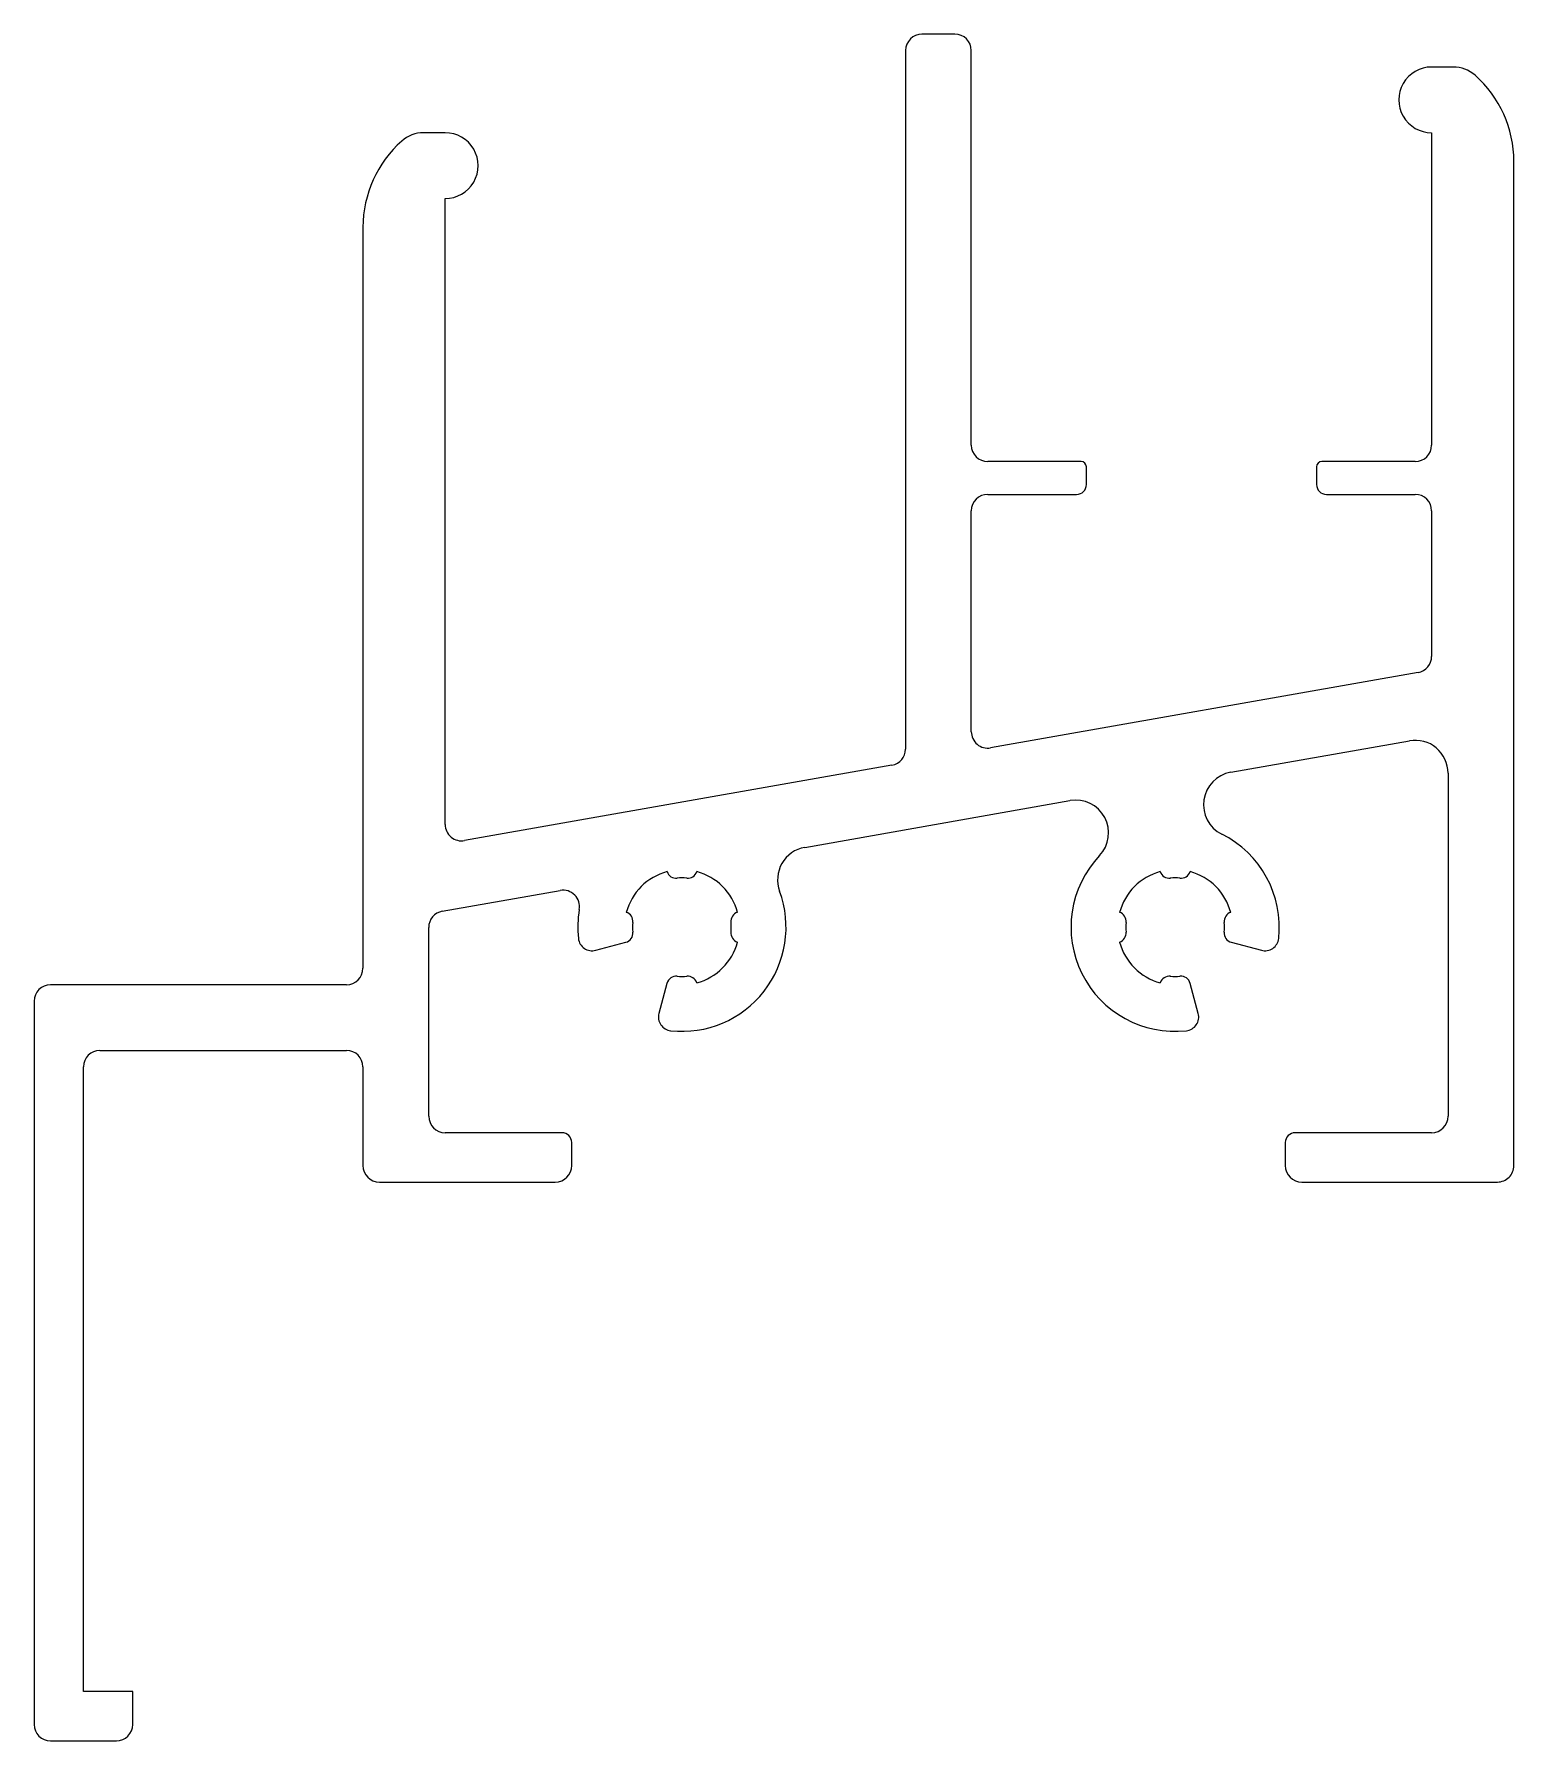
# Model space of a CAD drawing. Extents: x 2705.4 to 2750.4, y 302.5 to 354.4.
import ezdxf

# ---------------------------------------------------------------- set-up
doc = ezdxf.new("R2010")
doc.units = 0
doc.layers.get('0').update_dxf_attribs({"linetype": 'CONTINUOUS'})

msp = doc.modelspace()

# ---------------------------------------------------------------- linework, layer by layer
for p, q in [((2733.424, 354.429), (2732.424, 354.429)), ((2731.924, 353.929), (2731.924, 332.681)), ((2733.924, 341.929), (2733.924, 353.929)), ((2748.58, 353.429), (2747.924, 353.429)), ((2717.923, 351.429), (2717.265, 351.429)), ((2747.924, 351.429), (2747.924, 341.929)), ((2750.423, 320.012), (2750.424, 350.556)), ((2717.924, 330.389), (2717.924, 349.429)), ((2715.424, 348.556), (2715.423, 326.012)), ((2737.264, 341.429), (2734.424, 341.429)), ((2737.424, 340.729), (2737.424, 341.269)), ((2744.424, 341.269), (2744.424, 340.729)), ((2747.424, 341.429), (2744.584, 341.429)), ((2734.424, 340.429), (2737.124, 340.429)), ((2744.724, 340.429), (2747.424, 340.429)), ((2733.924, 333.21), (2733.924, 339.929)), ((2747.924, 339.929), (2747.924, 335.502)), ((2747.51, 335.01), (2734.51, 332.718)), ((2741.812, 331.974), (2747.25, 332.933)), ((2731.51, 332.189), (2718.51, 329.896)), ((2748.423, 331.948), (2748.423, 321.512)), ((2728.858, 329.69), (2736.925, 331.113)), ((2717.837, 327.747), (2721.424, 328.379)), ((2717.423, 321.512), (2717.423, 327.254)), ((2722.502, 326.56), (2723.416, 326.805)), ((2741.831, 326.805), (2742.745, 326.56)), ((2724.666, 325.555), (2724.421, 324.64)), ((2740.826, 324.64), (2740.581, 325.555)), ((2705.423, 325.012), (2705.423, 303.012)), ((2714.923, 325.512), (2705.923, 325.512)), ((2707.423, 323.512), (2714.923, 323.512)), ((2706.923, 304.012), (2706.923, 323.012)), ((2715.423, 323.012), (2715.423, 320.012)), ((2721.473, 321.012), (2717.923, 321.012)), ((2747.923, 321.012), (2743.773, 321.012)), ((2721.773, 320.012), (2721.773, 320.712)), ((2743.473, 320.712), (2743.473, 320.012)), ((2715.923, 319.512), (2721.273, 319.512)), ((2743.973, 319.512), (2749.923, 319.512)), ((2708.423, 304.012), (2706.923, 304.012)), ((2708.423, 303.012), (2708.423, 304.012)), ((2705.923, 302.512), (2707.923, 302.512))]:
    msp.add_line(p, q)
for centre, radius, start, end in [((2732.424, 353.929), 0.5, 90, 180), ((2733.424, 353.929), 0.5, 0, 90), ((2747.924, 352.429), 1, 89.9999, 270.0001), ((2748.58, 352.429), 1, 48.5004, 89.999), ((2746.924, 350.556), 3.5, 359.9999, 48.4977), ((2718.924, 348.556), 3.5, 131.5019, 179.9998), ((2717.267, 350.429), 1, 90.098, 131.5035), ((2717.925, 350.429), 1, 269.9296, 90.0774), ((2734.424, 341.929), 0.5, 180, 270), ((2747.424, 341.929), 0.5, 270, 360), ((2737.264, 341.269), 0.16, 360, 90), ((2744.584, 341.269), 0.16, 90, 180), ((2737.124, 340.729), 0.3, 270, 360), ((2744.724, 340.729), 0.3, 180, 270), ((2734.424, 339.929), 0.5, 90, 180), ((2747.424, 339.929), 0.5, 360, 90), ((2747.424, 335.502), 0.5, 279.9999, 360), ((2734.424, 333.21), 0.5, 180, 279.9999), ((2747.423, 331.948), 1, 360, 99.9999), ((2731.424, 332.681), 0.5, 280.0002, 360), ((2741.986, 330.989), 1, 99.9999, 243.4506), ((2737.099, 330.128), 1, 316.549, 99.9998), ((2718.424, 330.389), 0.5, 180, 280.0002), ((2729.032, 328.705), 1, 99.9998, 200.2661), ((2740.123, 327.262), 3.167, 353.7967, 63.4506), ((2740.123, 327.262), 3.167, 136.549, 276.203), ((2725.123, 327.262), 1.75, 104.9827, 165.021), ((2724.948, 329.045), 0.292, 198.4834, 275.6316), ((2725.123, 327.282), 1.48, 84.2957, 95.7088), ((2725.299, 329.045), 0.292, 264.3626, 341.5285), ((2725.123, 327.262), 1.75, 14.9809, 75.0181), ((2740.123, 327.262), 1.75, 104.9819, 165.0181), ((2739.948, 329.045), 0.292, 198.4741, 275.6364), ((2740.123, 327.279), 1.483, 84.3015, 95.6916), ((2740.299, 329.045), 0.292, 264.3686, 341.5166), ((2740.123, 327.262), 1.75, 14.9814, 75.0164), ((2721.51, 327.887), 0.5, 350.1913, 99.9996), ((2725.123, 327.262), 3.167, 263.7969, 20.2661), ((2717.923, 327.254), 0.5, 99.9996, 180), ((2725.123, 327.262), 3.167, 170.1913, 186.2058), ((2723.34, 327.438), 0.292, 354.3693, 71.493), ((2726.906, 327.438), 0.292, 108.5008, 185.6333), ((2738.34, 327.438), 0.292, 354.3704, 71.4901), ((2741.907, 327.438), 0.292, 108.5035, 185.6309), ((2723.34, 327.086), 0.292, 284.9968, 5.6332), ((2725.133, 327.262), 1.51, 174.403, 185.5908), ((2726.906, 327.086), 0.292, 174.3694, 251.493), ((2725.116, 327.262), 1.508, 354.3957, 5.5971), ((2738.34, 327.086), 0.292, 288.5017, 5.6318), ((2740.128, 327.262), 1.505, 174.3901, 185.6143), ((2741.907, 327.086), 0.292, 174.3884, 254.9778), ((2740.119, 327.262), 1.504, 354.3776, 5.6075), ((2722.393, 326.965), 0.42, 186.2058, 285.0077), ((2725.123, 327.262), 1.75, 284.9806, 345.021), ((2740.123, 327.262), 1.75, 194.9819, 255.0187), ((2742.854, 326.965), 0.42, 255.0017, 353.7967), ((2714.923, 326.012), 0.5, 270, 359.9997), ((2724.948, 325.479), 0.292, 84.3866, 164.9954), ((2725.124, 327.266), 1.504, 264.3775, 275.6076), ((2725.299, 325.479), 0.292, 18.5067, 95.6291), ((2739.948, 325.479), 0.292, 84.3677, 161.5008), ((2740.123, 327.272), 1.51, 264.4031, 275.5906), ((2740.299, 325.479), 0.292, 14.9978, 95.6305), ((2705.923, 325.012), 0.5, 90, 180), ((2724.827, 324.532), 0.42, 165.0013, 263.7969), ((2740.42, 324.532), 0.42, 276.203, 14.9983), ((2707.423, 323.012), 0.5, 90, 180), ((2714.923, 323.012), 0.5, 0, 90), ((2717.923, 321.512), 0.5, 180, 270), ((2747.923, 321.512), 0.5, 270, 0), ((2721.473, 320.712), 0.3, 0, 90), ((2743.773, 320.712), 0.3, 90, 180.005), ((2715.923, 320.012), 0.5, 180, 270), ((2721.273, 320.012), 0.5, 270, 360), ((2743.973, 320.012), 0.5, 180.005, 270), ((2749.927, 320.008), 0.496, 269.547, 0.453), ((2705.923, 303.012), 0.5, 180, 270), ((2707.923, 303.012), 0.5, 270, 0)]:
    msp.add_arc(centre, radius, start, end)

doc.saveas('drawing.dxf')
